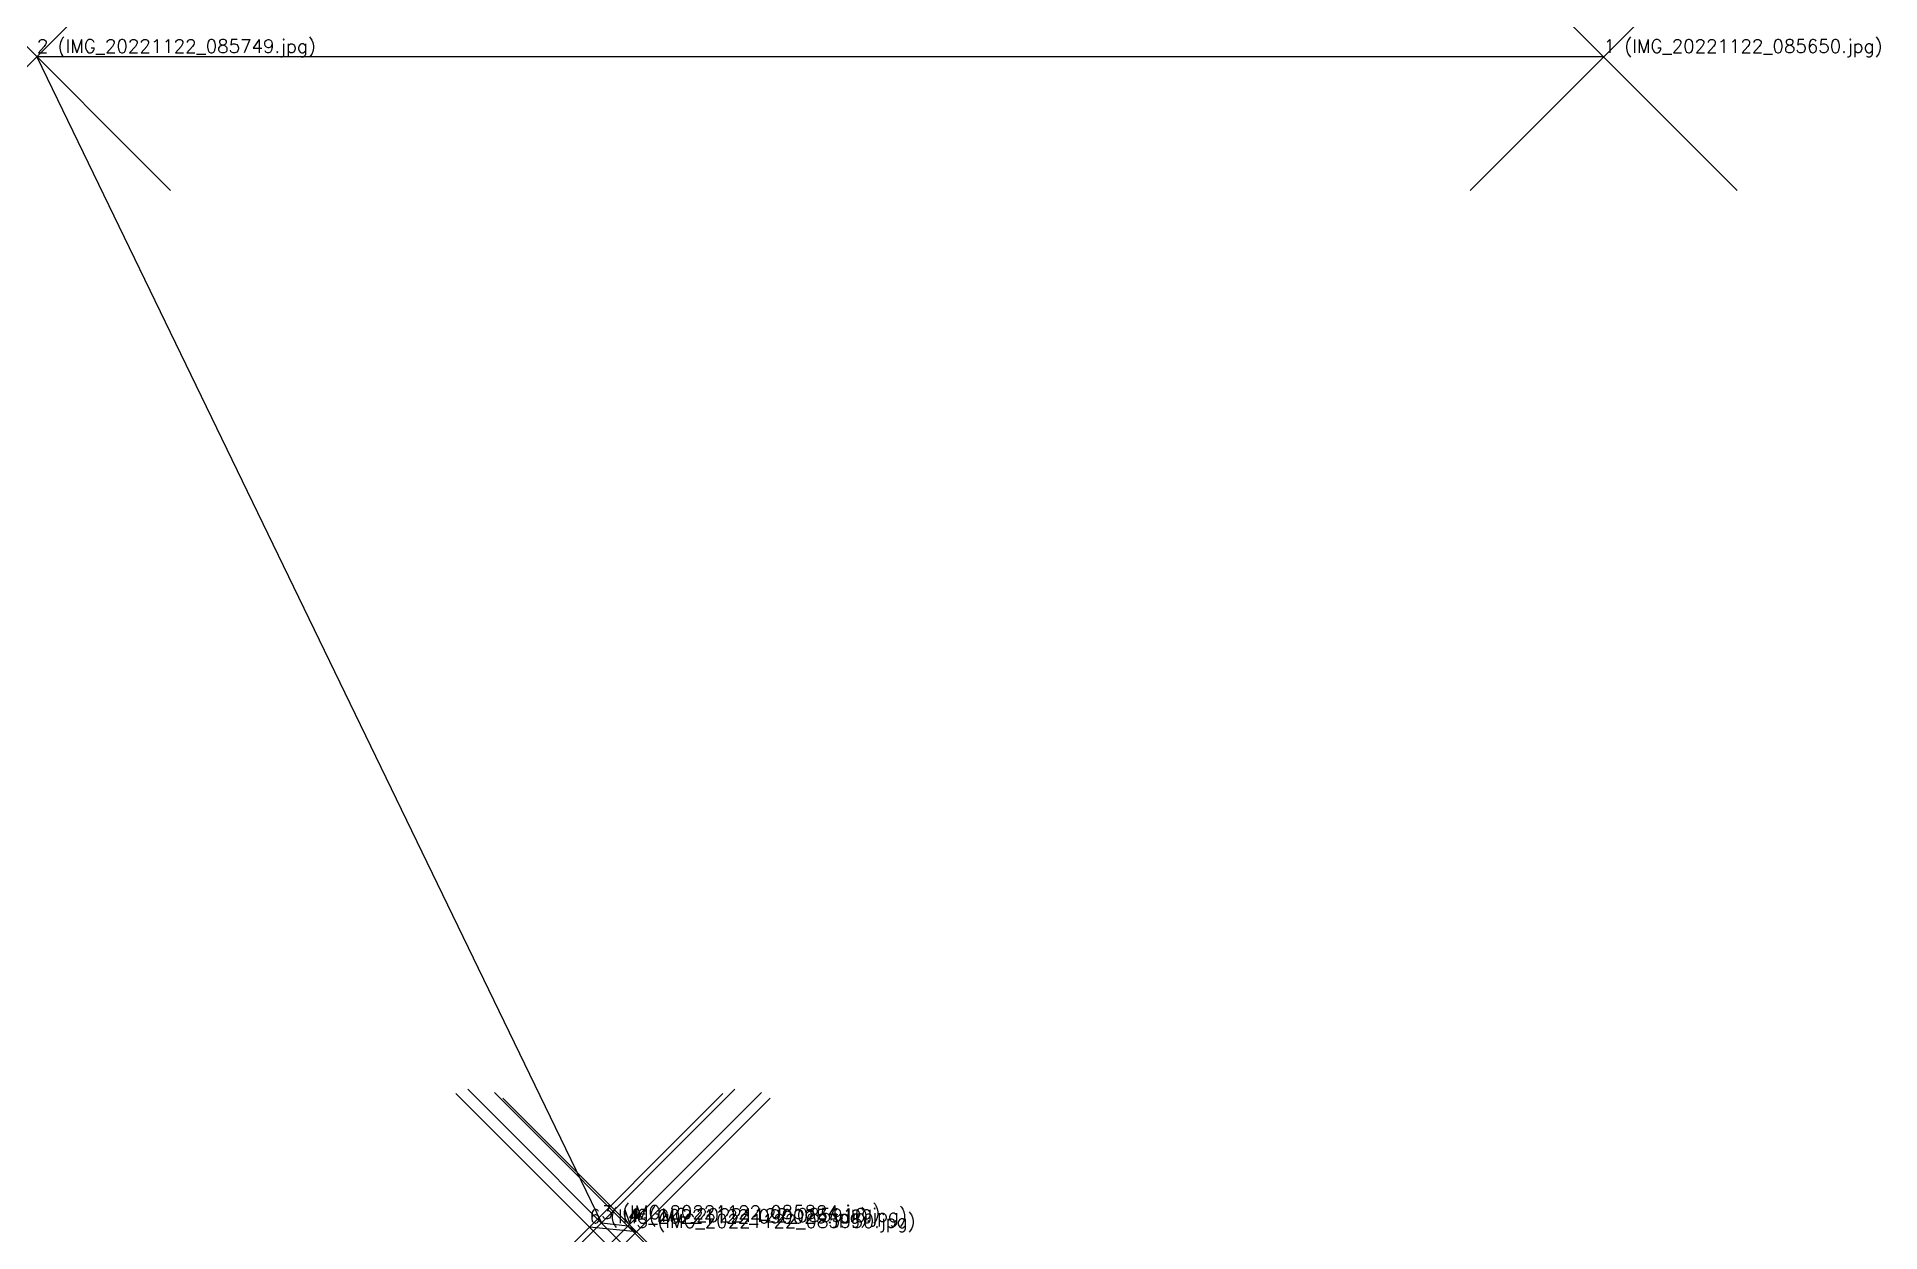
# Model space of a CAD drawing. Extents: x -11.7 to 2.1, y -8.8 to 0.1.
import ezdxf
from ezdxf.enums import TextEntityAlignment as Align

# ---------------------------------------------------------------- set-up
doc = ezdxf.new("R2010")
doc.units = 0
doc.header["$PDMODE"] = 3
doc.header["$PDSIZE"] = -3
for name, color, linetype in [('LEICA_DISTO_3D', 5, 'Continuous'), ('LEICA_DISTO_ID', 1, 'Continuous'), ('LEICA_DISTO_POINT_ENTITY', 6, 'Continuous')]:
    doc.layers.add(name, color=color, linetype=linetype)
doc.styles.get("Standard").update_dxf_attribs({"font": 'simplex'})

msp = doc.modelspace()

# ---------------------------------------------------------------- linework, layer by layer
at = {"layer": 'LEICA_DISTO_3D'}
for p, q in [((0, 0), (-11.727859, 0, -0.033824)), ((-11.727859, 0, -0.033824), (-7.502384, -8.72733, -2.448992)), ((-7.238597, -8.793164, -2.66487), (-7.59187, -8.758214, -2.644351)), ((-7.502384, -8.72733, -2.448992), (-7.303331, -8.750307, -2.456009)), ((-7.303331, -8.750307, -2.456009), (-7.238597, -8.793164, -2.66487))]:
    msp.add_line(p, q, dxfattribs=at)
at = {"layer": 'LEICA_DISTO_POINT_ENTITY', "color": 6}
for p in [(-11.727859, 0, -0.033824), (0, 0), (-7.59187, -8.758214, -2.644351), (-7.502384, -8.72733, -2.448992), (-7.303331, -8.750307, -2.456009), (-7.238597, -8.793164, -2.66487)]:
    msp.add_point(p, dxfattribs=at)

# ---------------------------------------------------------------- texts
at = {"layer": 'LEICA_DISTO_ID'}
for s, p in [('2 (IMG_20221122_085749.jpg)', (-11.727859, 0, -0.033824)), ('1 (IMG_20221122_085650.jpg)', (0, 0)), ('6 (IMG_20221122_090025.jpg)', (-7.59187, -8.758214, -2.644351)), ('3 (IMG_20221122_085824.jpg)', (-7.502384, -8.72733, -2.448992)), ('4 (IMG_20221122_085916.jpg)', (-7.303331, -8.750307, -2.456009)), ('5 (IMG_20221122_085950.jpg)', (-7.238597, -8.793164, -2.66487))]:
    msp.add_text(s, height=0.1, dxfattribs=at).set_placement(p, align=Align.BOTTOM_LEFT)

doc.saveas('drawing.dxf')
